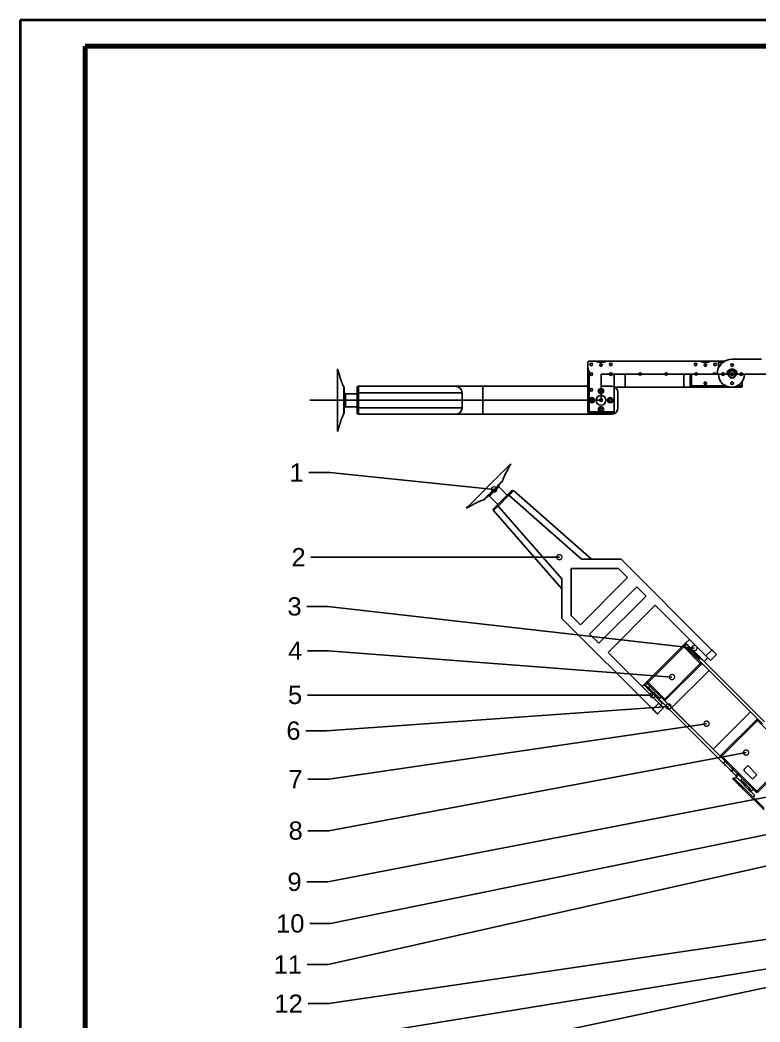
# Model space of a CAD drawing. Header units: millimetres. Extents: x 12 to 853, y 14 to 608.
# Drawn here: x 12 to 295.7, y 223.4 to 607.6 of the extents above; entities that cross this region are included whole.
import ezdxf
from ezdxf import colors
from ezdxf.entities.mleader import LeaderData, LeaderLine
from ezdxf.math import Vec2, Vec3

# ---------------------------------------------------------------- set-up
doc = ezdxf.new("R2010")
doc.units = ezdxf.units.MM
doc.layers.add('标注', color=255, linetype='Continuous')
doc.styles.get("Standard").update_dxf_attribs({"font": 'arial.ttf'})

# ---------------------------------------------------------------- blocks, each defined once
blk = doc.blocks.new('_DotSmall')
at = {"color": 0, "linetype": 'ByBlock', "const_width": 0.5}
blk.add_lwpolyline([(-0.0625, 0, 1), (0.0625, 0, 1)], format="xyb", close=True, dxfattribs=at)

msp = doc.modelspace()

# ---------------------------------------------------------------- linework, layer by layer
at = {"color": 0, "lineweight": 35}
for p, q in [((12.04, 607.56), (12.04, 13.56)), ((853.04, 607.56), (12.04, 607.56))]:
    msp.add_line(p, q, dxfattribs=at)
at = {"color": 0, "lineweight": 70}
for p, q in [((843.04, 597.56), (37.04, 597.56)), ((37.04, 597.56), (37.04, 23.56))]:
    msp.add_line(p, q, dxfattribs=at)
at = {"color": 7, "linetype": 'Continuous', "lineweight": 25}
for p, q in [((232.46, 476.79), (230.25, 476.79)), ((272.46, 476.79), (237.04, 476.79)), ((279.25, 476.79), (277.04, 476.79)), ((282.16, 476.79), (279.52, 476.79)), ((296.25, 477.54), (285, 477.54)), ((133.75, 449.78), (133.75, 473.8)), ((229.75, 476.29), (229.75, 457.29)), ((279.75, 474.14), (279.75, 476.29)), ((136.25, 466.64), (136.25, 456.94)), ((141.25, 464.67), (141.25, 466.67)), ((141.75, 467.17), (178.79, 467.17)), ((178.79, 467.17), (189.5, 467.17)), ((189.5, 467.17), (189.5, 456.42)), ((234.75, 467.17), (238.75, 467.17)), ((239.75, 466.79), (269.41, 466.79)), ((141.25, 464.29), (136.75, 464.29)), ((141.72, 464.67), (141.25, 464.67)), ((141.25, 458.92), (141.25, 464.67)), ((181.47, 464.67), (141.72, 464.67)), ((141.72, 464.67), (141.72, 458.92)), ((181.47, 464.67), (181.47, 458.92)), ((241.25, 464.67), (241.25, 458.92)), ((136.75, 459.29), (141.25, 459.29)), ((141.25, 456.92), (141.25, 458.92)), ((141.72, 458.92), (141.25, 458.92)), ((141.72, 458.92), (181.47, 458.92)), ((178.79, 456.42), (141.75, 456.42)), ((178.79, 456.42), (189.5, 456.42)), ((189.5, 456.42), (238.75, 456.42)), ((198.74, 425.41), (195.56, 428.59)), ((201.13, 427.13), (231.09, 400.87)), ((192.03, 425.05), (195.21, 421.87)), ((194.92, 421.59), (199.03, 425.69)), ((199.38, 425.34), (195.28, 421.23)), ((227.3, 400.87), (199.38, 425.34)), ((219.74, 389.52), (193.48, 419.49)), ((195.28, 421.23), (219.74, 393.31)), ((242.44, 400.87), (227.3, 400.87)), ((277.27, 366.04), (242.44, 400.87)), ((223.28, 397.33), (241.38, 397.33)), ((223.28, 379.23), (223.28, 397.33)), ((241.38, 397.33), (244.92, 393.8)), ((219.74, 393.31), (219.74, 378.17)), ((244.92, 393.8), (226.82, 375.7)), ((230.35, 372.16), (248.45, 390.26)), ((248.45, 390.26), (251.99, 386.73)), ((251.99, 386.73), (233.89, 368.63)), ((237.42, 365.09), (255.52, 383.19)), ((255.52, 383.19), (274.97, 363.75)), ((219.74, 378.17), (254.57, 343.35)), ((226.82, 375.7), (223.28, 379.23)), ((233.89, 368.63), (230.35, 372.16)), ((268.61, 370.11), (267.19, 368.7)), ((256.87, 345.64), (237.42, 365.09)), ((252.45, 353.95), (266.1, 367.6)), ((266.45, 367.25), (252.8, 353.6)), ((266.45, 367.95), (267.16, 368.66)), ((272.81, 360.88), (266.45, 367.25)), ((267.51, 368.31), (266.8, 367.6)), ((266.8, 367.6), (273.17, 361.24)), ((269.07, 366.75), (267.51, 368.31)), ((268.22, 366.89), (267.86, 366.54)), ((269.67, 366.22), (269.45, 366.01)), ((274.97, 363.75), (277.27, 366.04)), ((271.58, 363.89), (271.79, 364.1)), ((272.11, 362.3), (272.46, 362.65)), ((297.36, 338.46), (272.31, 363.5)), ((296.65, 337.75), (273.17, 361.24)), ((274.26, 361.62), (275.68, 363.04)), ((279.04, 364.28), (276.74, 361.98)), ((259.17, 347.24), (272.81, 360.88)), ((273.17, 360.53), (259.52, 346.88)), ((276.17, 358.23), (261.82, 343.88)), ((292.08, 342.32), (276.17, 358.23)), ((251.39, 352.89), (252.1, 353.6)), ((252.8, 353.6), (259.17, 347.24)), ((251.21, 352.72), (250.5, 352.01)), ((252.45, 353.25), (251.74, 352.54)), ((253.16, 351.12), (251.74, 352.54)), ((258.81, 346.88), (252.45, 353.25)), ((253.51, 352.18), (252.98, 351.65)), ((253.33, 351.3), (252.98, 350.95)), ((256.51, 347.41), (256.87, 347.77)), ((281.59, 322.69), (256.69, 347.59)), ((257.22, 347.41), (257.75, 347.94)), ((282.29, 323.4), (258.81, 346.88)), ((254.57, 343.35), (256.87, 345.64)), ((258.64, 343.88), (256.34, 341.58)), ((257.58, 344.94), (258.28, 345.64)), ((261.82, 343.88), (277.73, 327.97)), ((277.73, 327.97), (292.08, 342.32)), ((280.73, 325.67), (294.38, 339.32)), ((294.73, 338.96), (281.09, 325.31)), ((308.17, 325.53), (294.73, 338.96)), ((281.09, 325.31), (294.52, 311.88)), ((281.59, 322.69), (282.29, 323.4)), ((282.44, 323.25), (281.73, 322.55)), ((294.52, 311.88), (308.17, 325.53)), ((308.52, 325.17), (294.88, 311.53)), ((284.68, 319.6), (285.39, 320.31)), ((285.54, 320.16), (284.83, 319.45)), ((286.39, 317.89), (284.83, 319.45)), ((287.1, 318.6), (285.54, 320.16)), ((289.57, 320.37), (290.99, 321.78)), ((289.57, 319.66), (289.57, 320.37)), ((292.75, 316.48), (289.57, 319.66)), ((290.99, 321.78), (294.52, 318.24)), ((285.58, 317.08), (285.22, 316.72)), ((285.58, 317.08), (289.64, 313.01)), ((286.57, 317.36), (285.93, 316.72)), ((286.39, 317.89), (287.1, 318.6)), ((287.45, 318.24), (286.74, 317.54)), ((294.17, 311.53), (287.45, 318.24)), ((288.86, 316.83), (288.33, 316.3)), ((288.69, 315.95), (288.33, 315.59)), ((294.52, 318.24), (292.75, 316.48)), ((289.64, 313.01), (289.29, 312.66)), ((289.29, 312.66), (297.24, 304.7)), ((289.64, 313.01), (297.24, 305.41)), ((291.87, 312.06), (292.22, 312.41)), ((292.58, 312.06), (293.11, 312.59)), ((293, 309.65), (293.64, 310.29))]:
    msp.add_line(p, q, dxfattribs=at)
for p, q in [((232.46, 476.79), (237.04, 476.79)), ((230.25, 471.79), (230.25, 456.79)), ((366.82, 471.79), (234.75, 471.79)), ((234.75, 461.79), (234.75, 471.79)), ((239.75, 466.79), (239.75, 471.79)), ((244, 471.79), (244, 466.79)), ((266.5, 466.79), (266.5, 471.79)), ((288.91, 467.29), (288.91, 469.02)), ((189.5, 467.17), (229.75, 467.17)), ((239.75, 457.29), (239.75, 466.79)), ((268.91, 467.29), (282.57, 467.29)), ((269.41, 466.79), (288.41, 466.79)), ((286.93, 467.29), (288.91, 467.29)), ((288.41, 466.79), (288.41, 467.29)), ((234.75, 461.79), (123.06, 461.79)), ((229.75, 457.29), (234.75, 457.29)), ((239.75, 457.29), (234.75, 457.29)), ((234.75, 456.79), (230.25, 456.79)), ((234.75, 456.79), (239.25, 456.79))]:
    msp.add_line(p, q)
at = {"color": 8, "linetype": 'Continuous', "lineweight": 25}
for p, q in [((136.17, 456.68), (136.17, 466.91)), ((136.75, 464.29), (136.75, 459.29)), ((268.9, 366.57), (269.07, 366.75)), ((269.22, 366.6), (269.04, 366.42)), ((271.99, 363.48), (272.16, 363.65)), ((272.31, 363.5), (272.14, 363.33))]:
    msp.add_line(p, q, dxfattribs=at)
at = {"color": 7, "linetype": 'Continuous', "lineweight": 25, "flags": 128}
for points in [[(183.19, 420.46), (183.18, 420.45), (183.34, 420.61), (183.83, 421.1), (184.61, 421.88), (185.67, 422.94), (186.95, 424.22), (188.42, 425.69), (190.02, 427.28), (191.67, 428.94), (193.33, 430.6), (194.92, 432.19), (196.39, 433.66), (197.68, 434.95), (198.73, 436), (199.52, 436.79), (200, 437.27), (200.16, 437.43)], [(196.87, 430.6), (196.84, 430.57), (196.68, 430.42), (196.41, 430.14), (196.03, 429.77), (195.56, 429.29), (195.01, 428.75), (194.41, 428.14), (193.77, 427.5), (193.11, 426.85), (192.47, 426.21), (191.87, 425.6), (191.32, 425.05), (190.85, 424.58), (190.47, 424.2), (190.2, 423.93), (190.05, 423.78), (190.01, 423.74)], [(199.03, 425.69), (199.27, 425.94), (199.51, 426.18), (199.74, 426.4), (199.94, 426.6), (200.11, 426.78), (200.26, 426.92), (200.36, 427.02), (200.42, 427.09), (200.45, 427.11)], [(201.13, 427.13), (201.1, 427.1), (201.02, 427.02), (200.89, 426.89), (200.72, 426.71), (200.5, 426.49), (200.26, 426.23), (199.98, 425.95), (199.69, 425.65), (199.38, 425.34)], [(199.03, 425.69), (199.04, 425.68), (199.06, 425.66), (199.09, 425.63), (199.13, 425.59), (199.19, 425.53), (199.25, 425.47), (199.31, 425.41), (199.38, 425.34)], [(195.28, 421.23), (194.93, 420.89), (194.59, 420.56), (194.28, 420.26), (194.01, 420), (193.79, 419.78), (193.62, 419.62), (193.52, 419.52), (193.48, 419.49)], [(193.51, 420.17), (193.53, 420.2), (193.61, 420.28), (193.75, 420.41), (193.92, 420.58), (194.14, 420.8), (194.38, 421.04), (194.65, 421.31), (194.92, 421.59)], [(194.92, 421.59), (194.93, 421.58), (194.95, 421.56), (194.98, 421.53), (195.03, 421.48), (195.08, 421.43), (195.14, 421.37), (195.21, 421.3), (195.28, 421.23)], [(266.1, 367.6), (266.1, 367.59), (266.12, 367.57), (266.16, 367.54), (266.2, 367.5), (266.25, 367.44), (266.31, 367.38), (266.38, 367.32), (266.45, 367.25)], [(266.8, 367.6), (266.73, 367.67), (266.67, 367.74), (266.61, 367.8), (266.55, 367.85), (266.51, 367.89), (266.48, 367.93), (266.46, 367.95), (266.45, 367.95)], [(266.45, 367.25), (266.52, 367.32), (266.58, 367.38), (266.65, 367.44), (266.7, 367.5), (266.74, 367.54), (266.78, 367.57), (266.8, 367.59), (266.8, 367.6)], [(267.16, 368.66), (267.16, 368.65), (267.18, 368.63), (267.22, 368.6), (267.26, 368.56), (267.31, 368.5), (267.37, 368.44), (267.44, 368.38), (267.51, 368.31)], [(273.05, 362.83), (272.51, 363.38), (271.9, 363.99), (271.24, 364.64), (270.57, 365.32), (269.91, 365.98), (269.27, 366.62), (268.69, 367.2), (268.18, 367.71), (267.76, 368.13), (267.45, 368.44), (267.26, 368.63), (267.19, 368.7), (267.19, 368.7)], [(268.57, 366.89), (268.64, 366.83), (268.83, 366.63), (269.14, 366.32), (269.54, 365.92), (270.01, 365.45), (270.52, 364.95), (271.02, 364.44), (271.49, 363.98), (271.89, 363.57), (272.2, 363.26), (272.39, 363.07), (272.46, 363), (272.46, 363)], [(269.07, 366.75), (269.09, 366.73), (269.11, 366.71), (269.13, 366.69), (269.15, 366.67), (269.17, 366.65), (269.18, 366.63), (269.2, 366.62), (269.22, 366.6)], [(269.63, 366.19), (269.57, 366.24), (269.22, 366.6)], [(277.27, 366.04), (277.61, 365.7), (277.94, 365.37), (278.25, 365.06), (278.52, 364.79), (278.74, 364.57), (278.9, 364.41), (279, 364.31), (279.04, 364.28)], [(272.16, 363.65), (271.81, 364.01), (271.75, 364.06)], [(272.16, 363.65), (272.18, 363.63), (272.2, 363.62), (272.22, 363.6), (272.24, 363.58), (272.26, 363.56), (272.27, 363.54), (272.29, 363.52), (272.31, 363.5)], [(273.17, 361.24), (273.16, 361.23), (273.14, 361.21), (273.11, 361.18), (273.06, 361.13), (273.01, 361.08), (272.95, 361.02), (272.88, 360.95), (272.81, 360.88)], [(274.26, 361.62), (274.25, 361.64), (274.12, 361.76), (273.88, 362.01), (273.51, 362.37), (273.05, 362.83)], [(276.74, 361.98), (276.7, 362.01), (276.6, 362.11), (276.44, 362.28), (276.22, 362.5), (275.95, 362.76), (275.65, 363.07), (275.31, 363.4), (274.97, 363.75)], [(272.81, 360.88), (272.88, 360.81), (272.95, 360.75), (273.01, 360.69), (273.06, 360.63), (273.11, 360.59), (273.14, 360.56), (273.16, 360.54), (273.17, 360.53)], [(252.1, 353.6), (252.1, 353.59), (252.12, 353.57), (252.15, 353.54), (252.2, 353.5), (252.25, 353.44), (252.31, 353.38), (252.38, 353.31), (252.45, 353.25)], [(252.45, 353.95), (252.46, 353.95), (252.48, 353.93), (252.51, 353.89), (252.55, 353.85), (252.61, 353.8), (252.67, 353.73), (252.73, 353.67), (252.8, 353.6)], [(252.45, 353.25), (252.46, 353.25), (252.48, 353.27), (252.51, 353.31), (252.55, 353.35), (252.61, 353.4), (252.67, 353.46), (252.73, 353.53), (252.8, 353.6)], [(251.21, 352.72), (251.22, 352.71), (251.31, 352.61), (251.54, 352.39), (251.87, 352.05), (252.32, 351.61), (252.85, 351.08), (253.45, 350.48), (254.09, 349.84), (254.76, 349.17), (255.43, 348.5), (256.07, 347.85), (256.67, 347.26), (257.2, 346.73), (257.63, 346.29), (257.97, 345.96), (258.19, 345.74), (258.28, 345.65), (258.28, 345.64)], [(251.74, 352.54), (251.67, 352.61), (251.61, 352.67), (251.55, 352.73), (251.49, 352.79), (251.45, 352.83), (251.41, 352.87), (251.39, 352.89), (251.39, 352.89)], [(252.98, 351.65), (253.02, 351.62), (253.18, 351.45), (253.47, 351.17), (253.85, 350.78), (254.32, 350.31), (254.83, 349.8), (255.37, 349.27), (255.88, 348.75), (256.35, 348.29), (256.73, 347.9), (257.02, 347.61), (257.18, 347.45), (257.22, 347.41)], [(259.17, 347.24), (259.1, 347.17), (259.03, 347.1), (258.97, 347.04), (258.92, 346.99), (258.87, 346.94), (258.84, 346.91), (258.82, 346.89), (258.81, 346.88)], [(259.17, 347.24), (259.24, 347.17), (259.3, 347.1), (259.36, 347.04), (259.42, 346.99), (259.46, 346.94), (259.49, 346.91), (259.51, 346.89), (259.52, 346.88)], [(256.34, 341.58), (256.3, 341.61), (256.2, 341.71), (256.04, 341.88), (255.82, 342.1), (255.55, 342.36), (255.25, 342.67), (254.91, 343), (254.57, 343.35)], [(256.87, 345.64), (257.21, 345.3), (257.54, 344.97), (257.85, 344.66), (258.12, 344.39), (258.34, 344.17), (258.5, 344.01), (258.6, 343.91), (258.64, 343.88)], [(294.38, 339.32), (294.39, 339.31), (294.41, 339.29), (294.44, 339.26), (294.48, 339.21), (294.54, 339.16), (294.6, 339.1), (294.66, 339.03), (294.73, 338.96)], [(294.73, 338.96), (294.8, 339.03), (294.87, 339.1), (294.93, 339.16), (294.98, 339.21), (295.03, 339.26), (295.06, 339.29), (295.08, 339.31), (295.09, 339.32)], [(280.73, 325.67), (280.74, 325.66), (280.76, 325.64), (280.79, 325.61), (280.84, 325.56), (280.89, 325.51), (280.95, 325.45), (281.02, 325.38), (281.09, 325.31)], [(280.73, 324.96), (280.74, 324.97), (280.76, 324.99), (280.79, 325.02), (280.84, 325.06), (280.89, 325.12), (280.95, 325.18), (281.02, 325.25), (281.09, 325.31)], [(281.73, 322.55), (281.72, 322.56), (281.7, 322.58), (281.68, 322.6), (281.66, 322.62), (281.64, 322.64), (281.63, 322.65), (281.61, 322.67), (281.59, 322.69)], [(282.29, 323.4), (282.31, 323.38), (282.33, 323.36), (282.35, 323.34), (282.37, 323.32), (282.39, 323.31), (282.41, 323.29), (282.42, 323.27), (282.44, 323.25)], [(282.44, 323.25), (282.8, 322.9), (283.16, 322.53), (283.54, 322.16), (283.91, 321.78), (284.29, 321.4), (284.67, 321.03), (285.03, 320.66), (285.39, 320.31)], [(284.68, 319.6), (284.33, 319.95), (283.96, 320.32), (283.59, 320.69), (283.21, 321.07), (282.83, 321.45), (282.45, 321.83), (282.09, 322.19), (281.73, 322.55)], [(284.83, 319.45), (284.81, 319.47), (284.79, 319.49), (284.77, 319.51), (284.75, 319.53), (284.73, 319.55), (284.72, 319.56), (284.7, 319.58), (284.68, 319.6)], [(285.39, 320.31), (285.41, 320.29), (285.42, 320.27), (285.44, 320.25), (285.46, 320.23), (285.48, 320.22), (285.5, 320.2), (285.52, 320.18), (285.54, 320.16)], [(285.22, 316.72), (285.24, 316.71), (285.38, 316.57), (285.65, 316.3), (286.04, 315.9), (286.55, 315.4), (287.15, 314.8), (287.82, 314.13), (288.54, 313.4), (289.29, 312.66)], [(286.74, 317.54), (286.74, 317.54), (286.72, 317.56), (286.68, 317.6), (286.64, 317.64), (286.59, 317.69), (286.53, 317.75), (286.46, 317.82), (286.39, 317.89)], [(286.57, 317.36), (286.58, 317.34), (286.71, 317.21), (286.97, 316.96), (287.33, 316.6), (287.8, 316.13), (288.35, 315.58), (288.96, 314.97), (289.61, 314.31), (290.28, 313.64), (290.95, 312.98), (291.58, 312.34), (292.16, 311.76), (292.67, 311.26), (293.08, 310.84), (293.39, 310.54), (293.58, 310.35), (293.64, 310.29)], [(287.1, 318.6), (287.17, 318.53), (287.23, 318.46), (287.29, 318.4), (287.35, 318.35), (287.39, 318.3), (287.42, 318.27), (287.44, 318.25), (287.45, 318.24)], [(288.33, 316.3), (288.4, 316.23), (288.6, 316.04), (288.91, 315.72), (289.32, 315.31), (289.8, 314.83), (290.32, 314.31), (290.85, 313.78), (291.36, 313.27), (291.81, 312.83), (292.17, 312.46), (292.43, 312.21), (292.56, 312.07), (292.58, 312.06)], [(294.17, 311.53), (294.17, 311.53), (294.19, 311.55), (294.23, 311.59), (294.27, 311.63), (294.33, 311.68), (294.39, 311.74), (294.45, 311.81), (294.52, 311.88)], [(294.52, 311.88), (294.59, 311.81), (294.66, 311.74), (294.72, 311.68), (294.77, 311.63), (294.82, 311.59), (294.85, 311.55), (294.87, 311.53), (294.88, 311.53)]]:
    msp.add_lwpolyline(points, dxfattribs=at)
at = {"color": 8, "linetype": 'Continuous', "lineweight": 25, "flags": 128}
for points in [[(189.77, 423.61), (189.81, 423.65), (189.97, 423.81), (190.25, 424.09), (190.65, 424.49), (191.15, 424.99), (191.73, 425.57), (192.37, 426.21), (193.04, 426.88), (193.73, 427.57), (194.41, 428.25), (195.04, 428.88), (195.62, 429.46), (196.12, 429.96), (196.52, 430.36), (196.81, 430.65), (196.97, 430.81), (197, 430.84)], [(195.56, 428.59), (195.56, 428.58), (195.46, 428.49), (195.24, 428.26), (194.91, 427.94), (194.5, 427.52), (194.03, 427.06), (193.55, 426.58), (193.09, 426.12), (192.68, 425.7), (192.35, 425.38), (192.13, 425.15), (192.03, 425.06), (192.03, 425.05)], [(272.46, 362.65), (272.42, 362.69), (272.26, 362.85), (271.97, 363.14), (271.59, 363.52), (271.12, 363.99), (270.6, 364.51), (270.07, 365.04), (269.56, 365.55), (269.09, 366.02), (268.7, 366.41), (268.42, 366.69), (268.25, 366.86), (268.22, 366.89)]]:
    msp.add_lwpolyline(points, dxfattribs=at)
at = {"color": 7, "linetype": 'Continuous', "lineweight": 25}
for centre, radius in [((231, 475.54), 0.5), ((234.75, 475.29), 0.5), ((234.75, 475.29), 0.4), ((238.5, 475.54), 0.5), ((271, 475.54), 0.5), ((274.75, 475.29), 0.5), ((274.75, 475.29), 0.5), ((274.75, 475.29), 0.4), ((278.5, 475.54), 0.5), ((285, 471.79), 1.5), ((285, 471.79), 1.25), ((285, 475.29), 0.5), ((231, 471.79), 0.5), ((238.5, 471.79), 0.5), ((249.75, 471.79), 0.4), ((259.75, 471.79), 0.4), ((271.25, 471.79), 0.4), ((274.75, 468.29), 0.5), ((274.75, 468.29), 0.4), ((281.5, 471.79), 0.5), ((285, 468.29), 0.5), ((288.5, 471.79), 0.5), ((231, 465.79), 0.5), ((234.75, 465.29), 1), ((234.75, 465.29), 0.5), ((231.25, 461.79), 1), ((231.25, 461.79), 0.5), ((234.75, 461.79), 1.88), ((238.25, 461.79), 1), ((238.25, 461.79), 0.5), ((234.75, 458.29), 1), ((234.75, 458.29), 0.5)]:
    msp.add_circle(centre, radius, dxfattribs=at)
at = {"color": 7, "linetype": 'Continuous'}
for centre in [(274.75, 475.29), (274.75, 468.29), (285, 471.79), (234.75, 461.79)]:
    msp.add_circle(centre, 0.5, dxfattribs=at)
at = {"color": 7, "linetype": 'Continuous', "lineweight": 25}
for centre, radius, start, end in [((230.25, 476.29), 0.5, 90, 180), ((232.46, 476.29), 0.5, 65.38, 90), ((234.75, 481.29), 5, 245.38, 294.62), ((237.04, 476.29), 0.5, 90, 114.62), ((272.46, 476.29), 0.5, 65.38, 90), ((274.75, 481.29), 5, 245.38, 294.62), ((277.04, 476.29), 0.5, 90, 114.62), ((285, 471.79), 5.75, 90, 180), ((279.25, 476.29), 0.5, 0, 90), ((230.25, 474.08), 0.5, 180, 204.62), ((225.25, 471.79), 5, 359.9644, 24.62), ((285, 471.79), 2, 0, 180), ((249.75, 471.79), 0.5, 0, 180), ((259.75, 471.79), 0.5, 0, 180), ((278.25, 471.79), 0.5, 0, 180), ((135.75, 466.64), 0.5, 0, 31.9398), ((136.75, 464.79), 0.5, 180, 270), ((141.75, 466.67), 0.5, 90, 180), ((238.75, 464.67), 2.5, 0, 90), ((136.75, 458.79), 0.5, 90, 180), ((238.75, 458.92), 2.5, 270, 0), ((135.75, 456.94), 0.5, 328.0602, 0), ((141.75, 456.92), 0.5, 180, 270), ((196.52, 430.96), 0.5, 315, 346.9398), ((195.92, 428.94), 0.5, 135, 225), ((200.8, 426.75), 0.5, 48.7692, 135), ((189.66, 424.1), 0.5, 283.0602, 315), ((191.67, 424.7), 0.5, 45, 135), ((193.86, 419.81), 0.5, 135, 221.2308), ((266.45, 367.25), 0.5, 45, 135), ((268.39, 366.72), 0.25, 45, 135), ((272.28, 362.83), 0.25, 315, 45), ((272.81, 360.88), 0.5, 315, 45), ((252.8, 353.6), 0.5, 135, 225), ((259.17, 347.24), 0.5, 225, 315), ((294.73, 338.96), 0.5, 45, 135), ((281.09, 325.31), 0.5, 135, 225), ((294.52, 311.88), 0.5, 225, 315)]:
    msp.add_arc(centre, radius, start, end, dxfattribs=at)
at = {"color": 7, "linetype": 'Continuous'}
msp.add_arc((271.25, 471.79), 0.5, 0, 180, dxfattribs=at)
for centre, radius, start, end in [((284.75, 471.79), 5, 180, 0), ((288.41, 467.29), 0.5, 270, 0), ((230.25, 457.29), 0.5, 180, 270), ((239.25, 457.29), 0.5, 270, 360)]:
    msp.add_arc(centre, radius, start, end)
at = {"color": 7, "linetype": 'Continuous', "lineweight": 25}
for centre, major_axis, ratio, start_param, end_param in [((141.75, 464.67), (0, -2.5), 0.013147, 3.141593, 4.712389), ((178.79, 464.67), (2.68, 0), 0.9321, 0, 1.570796), ((141.75, 458.92), (0, -2.5), 0.013147, 4.712389, 6.283185), ((178.79, 458.92), (2.68, 0), 0.9321, 4.712389, 6.283185)]:
    msp.add_ellipse(centre, major_axis=major_axis, ratio=ratio, start_param=start_param, end_param=end_param, dxfattribs=at)
for points, knots in [([(136.17, 466.91), (136.08, 467.07), (135.91, 467.37), (135.71, 467.84), (135.55, 468.22), (135.44, 468.5), (135.32, 468.8), (135.21, 469.11), (135.11, 469.43), (134.98, 469.83), (134.8, 470.38), (134.59, 471.03), (134.41, 471.63), (134.22, 472.22), (134, 472.96), (133.84, 473.51), (133.75, 473.8)], [0, 0, 0, 0, 0.075022, 0.143024, 0.199747, 0.249122, 0.293645, 0.335726, 0.378727, 0.4263, 0.527027, 0.633669, 0.695567, 0.776467, 0.877723, 1, 1, 1, 1]), ([(133.75, 449.78), (133.83, 450.06), (133.98, 450.56), (134.18, 451.22), (134.34, 451.74), (134.47, 452.15), (134.58, 452.52), (134.69, 452.86), (134.79, 453.16), (134.88, 453.45), (134.97, 453.72), (135.07, 454.03), (135.2, 454.4), (135.37, 454.89), (135.59, 455.47), (135.86, 456.11), (136.07, 456.48), (136.17, 456.68)], [0, 0, 0, 0, 0.1181227, 0.2108676, 0.2795317, 0.3370525, 0.3886889, 0.4349261, 0.4797012, 0.5185016, 0.5569024, 0.5961058, 0.6508609, 0.7230533, 0.8083007, 0.9017649, 1, 1, 1, 1]), ([(197, 430.84), (197.12, 431.2), (197.4, 432.08), (198.11, 433.53), (199.05, 435.37), (199.77, 436.71), (200.17, 437.43)], [0, 0, 0, 0, 0.153078, 0.376176, 0.661042, 1, 1, 1, 1]), ([(183.18, 420.45), (183.68, 420.72), (184.74, 421.29), (186.39, 422.16), (187.83, 422.87), (188.98, 423.38), (189.52, 423.54), (189.77, 423.61)], [0, 0, 0, 0, 0.23283, 0.491451, 0.758462, 0.885334, 1, 1, 1, 1])]:
    msp.add_open_spline(points, degree=3, knots=knots, dxfattribs=at)
at = {"layer": '标注'}
for p, q in [((279.52, 476.79), (269.41, 476.79)), ((281.42, 476.29), (279.75, 476.29)), ((268.91, 467.29), (268.91, 471.79)), ((269.41, 471.79), (269.41, 466.79))]:
    msp.add_line(p, q, dxfattribs=at)
msp.add_arc((269.41, 467.29), 0.5, 180, 270, dxfattribs=at)

# ---------------------------------------------------------------- leaders
ml = msp.add_multileader_mtext('Standard', dxfattribs=at)
ml.set_content('1', color=256)
ml.set_leader_properties()
ml.set_arrow_properties(name='DOTSMALL')
ml.build(insert=Vec2(0, 0))
ctx = ml.context
ctx.base_point, ctx.char_height, ctx.plane_origin = Vec3(116.2, 434.06), 7, Vec3(193.77, 427.61)
ctx.text_align_type = 2
notes = []
notes.append((ctx, [(0, (1, 1, 0), (130.78, 434.06), (-1, 0), 8, [(0, [(193.77, 427.61)], 0, [])])]))
ctx.mtext.insert, ctx.mtext.alignment, ctx.mtext.flow_direction = Vec3(120.78, 437.56), 3, 5
ml = msp.add_multileader_mtext('Standard', dxfattribs=at)
ml.set_content('2', color=256)
ml.set_leader_properties()
ml.set_arrow_properties(name='DOTSMALL')
ml.build(insert=Vec2(0, 0))
ctx = ml.context
ctx.base_point, ctx.char_height, ctx.plane_origin = Vec3(114.91, 401.63), 7, Vec3(218.77, 401.63)
ctx.text_align_type = 2
notes.append((ctx, [(0, (1, 1, 0), (131.54, 401.63), (-1, 0), 8, [(0, [(218.77, 401.63)], 0, [])])]))
ctx.mtext.insert, ctx.mtext.alignment, ctx.mtext.flow_direction = Vec3(121.54, 405.13), 3, 5
ml = msp.add_multileader_mtext('Standard', dxfattribs=at)
ml.set_content('3', color=256)
ml.set_leader_properties()
ml.set_arrow_properties(name='DOTSMALL')
ml.build(insert=Vec2(0, 0))
ctx = ml.context
ctx.base_point, ctx.char_height, ctx.plane_origin = Vec3(113.4, 382.69), 7, Vec3(270.54, 366.77)
ctx.text_align_type = 2
notes.append((ctx, [(0, (1, 1, 0), (129.98, 382.69), (-1, 0), 8, [(0, [(270.54, 366.77)], 0, [])])]))
ctx.mtext.insert, ctx.mtext.alignment, ctx.mtext.flow_direction = Vec3(119.98, 386.26), 3, 5
ml = msp.add_multileader_mtext('Standard', dxfattribs=at)
ml.set_content('4', color=256)
ml.set_leader_properties()
ml.set_arrow_properties(name='DOTSMALL')
ml.build(insert=Vec2(0, 0))
ctx = ml.context
ctx.base_point, ctx.char_height, ctx.plane_origin = Vec3(113.4, 365.78), 7, Vec3(261.95, 355.67)
ctx.text_align_type = 2
notes.append((ctx, [(0, (1, 1, 0), (130.24, 365.78), (-1, 0), 8, [(0, [(261.95, 355.67)], 0, [])])]))
ctx.mtext.insert, ctx.mtext.alignment, ctx.mtext.flow_direction = Vec3(120.24, 369.28), 3, 5
ml = msp.add_multileader_mtext('Standard', dxfattribs=at)
ml.set_content('5', color=256)
ml.set_leader_properties()
ml.set_arrow_properties(name='DOTSMALL')
ml.build(insert=Vec2(0, 0))
ctx = ml.context
ctx.base_point, ctx.char_height, ctx.plane_origin = Vec3(113.53, 348.76), 7, Vec3(254.61, 348.76)
ctx.text_align_type = 2
notes.append((ctx, [(0, (1, 1, 0), (130.17, 348.76), (-1, 0), 8, [(0, [(254.61, 348.76)], 0, [])])]))
ctx.mtext.insert, ctx.mtext.alignment, ctx.mtext.flow_direction = Vec3(120.17, 352.32), 3, 5
ml = msp.add_multileader_mtext('Standard', dxfattribs=at)
ml.set_content('6', color=256)
ml.set_leader_properties()
ml.set_arrow_properties(name='DOTSMALL')
ml.build(insert=Vec2(0, 0))
ctx = ml.context
ctx.base_point, ctx.char_height, ctx.plane_origin = Vec3(112.94, 335.08), 7, Vec3(260.6, 344.4)
ctx.text_align_type = 2
notes.append((ctx, [(0, (1, 1, 0), (129.57, 335.08), (-1, 0), 8, [(0, [(260.6, 344.4)], 0, [])])]))
ctx.mtext.insert, ctx.mtext.alignment, ctx.mtext.flow_direction = Vec3(119.57, 338.64), 3, 5
ml = msp.add_multileader_mtext('Standard', dxfattribs=at)
ml.set_content('7', color=256)
ml.set_leader_properties()
ml.set_arrow_properties(name='DOTSMALL')
ml.build(insert=Vec2(0, 0))
ctx = ml.context
ctx.base_point, ctx.char_height, ctx.plane_origin = Vec3(113.86, 316.52), 7, Vec3(275.19, 337.79)
ctx.text_align_type = 2
notes.append((ctx, [(0, (1, 1, 0), (130.39, 316.52), (-1, 0), 8, [(0, [(275.19, 337.79)], 0, [])])]))
ctx.mtext.insert, ctx.mtext.alignment, ctx.mtext.flow_direction = Vec3(120.39, 320.02), 3, 5
ml = msp.add_multileader_mtext('Standard', dxfattribs=at)
ml.set_content('8', color=256)
ml.set_leader_properties()
ml.set_arrow_properties(name='DOTSMALL')
ml.build(insert=Vec2(0, 0))
ctx = ml.context
ctx.base_point, ctx.char_height, ctx.plane_origin = Vec3(113.8, 296.76), 7, Vec3(290.34, 326.71)
ctx.text_align_type = 2
notes.append((ctx, [(0, (1, 1, 0), (130.41, 296.76), (-1, 0), 8, [(0, [(290.34, 326.71)], 0, [])])]))
ctx.mtext.insert, ctx.mtext.alignment, ctx.mtext.flow_direction = Vec3(120.41, 300.32), 3, 5
ml = msp.add_multileader_mtext('Standard', dxfattribs=at)
ml.set_content('9', color=256)
ml.set_leader_properties()
ml.set_arrow_properties(name='DOTSMALL')
ml.build(insert=Vec2(0, 0))
ctx = ml.context
ctx.base_point, ctx.char_height, ctx.plane_origin = Vec3(113.37, 277.11), 7, Vec3(307.99, 311.56)
ctx.text_align_type = 2
notes.append((ctx, [(0, (1, 1, 0), (129.97, 277.11), (-1, 0), 8, [(0, [(307.99, 311.56)], 0, [])])]))
ctx.mtext.insert, ctx.mtext.alignment, ctx.mtext.flow_direction = Vec3(119.97, 280.67), 3, 5
ml = msp.add_multileader_mtext('Standard', dxfattribs=at)
ml.set_content('10', color=256)
ml.set_leader_properties()
ml.set_arrow_properties(name='DOTSMALL')
ml.build(insert=Vec2(0, 0))
ctx = ml.context
ctx.base_point, ctx.char_height, ctx.plane_origin = Vec3(109.72, 261.16), 7, Vec3(320.87, 299.83)
ctx.text_align_type = 2
notes.append((ctx, [(0, (1, 1, 0), (131.06, 261.16), (-1, 0), 8, [(0, [(320.87, 299.83)], 0, [])])]))
ctx.mtext.insert, ctx.mtext.alignment, ctx.mtext.flow_direction = Vec3(121.06, 264.72), 3, 5
ml = msp.add_multileader_mtext('Standard', dxfattribs=at)
ml.set_content('11', color=256)
ml.set_leader_properties()
ml.set_arrow_properties(name='DOTSMALL')
ml.build(insert=Vec2(0, 0))
ctx = ml.context
ctx.base_point, ctx.char_height, ctx.plane_origin = Vec3(110.09, 245.49), 7, Vec3(328.19, 289.97)
ctx.text_align_type = 2
notes.append((ctx, [(0, (1, 1, 0), (130.11, 245.49), (-1, 0), 8, [(0, [(328.19, 289.97)], 0, [])])]))
ctx.mtext.insert, ctx.mtext.alignment, ctx.mtext.flow_direction = Vec3(120.11, 248.99), 3, 5
ml = msp.add_multileader_mtext('Standard', dxfattribs=at)
ml.set_content('12', color=256)
ml.set_leader_properties()
ml.set_arrow_properties(name='DOTSMALL')
ml.build(insert=Vec2(0, 0))
ctx = ml.context
ctx.base_point, ctx.char_height, ctx.plane_origin = Vec3(109.13, 230.46), 7, Vec3(353.39, 263.24)
ctx.text_align_type = 2
notes.append((ctx, [(0, (1, 1, 0), (130.42, 230.46), (-1, 0), 8, [(0, [(353.39, 263.24)], 0, [])])]))
ctx.mtext.insert, ctx.mtext.alignment, ctx.mtext.flow_direction = Vec3(120.42, 233.96), 3, 5
ml = msp.add_multileader_mtext('Standard', dxfattribs=at)
ml.set_content('13', color=256)
ml.set_leader_properties()
ml.set_arrow_properties(name='DOTSMALL')
ml.build(insert=Vec2(0, 0))
ctx = ml.context
ctx.base_point, ctx.char_height, ctx.plane_origin = Vec3(108.67, 216.36), 7, Vec3(354.13, 252.98)
ctx.text_align_type = 2
notes.append((ctx, [(0, (1, 1, 0), (130.04, 216.36), (-1, 0), 8, [(0, [(354.13, 252.98)], 0, [])])]))
ctx.mtext.insert, ctx.mtext.alignment, ctx.mtext.flow_direction = Vec3(120.04, 219.92), 3, 5
ml = msp.add_multileader_mtext('Standard', dxfattribs=at)
ml.set_content('14', color=256)
ml.set_leader_properties()
ml.set_arrow_properties(name='DOTSMALL')
ml.build(insert=Vec2(0, 0))
ctx = ml.context
ctx.base_point, ctx.char_height, ctx.plane_origin = Vec3(108.53, 200.99), 7, Vec3(364.34, 250.69)
ctx.text_align_type = 2
notes.append((ctx, [(0, (1, 1, 0), (129.87, 200.99), (-1, 0), 8, [(0, [(364.34, 250.69)], 0, [])])]))
ctx.mtext.insert, ctx.mtext.alignment, ctx.mtext.flow_direction = Vec3(119.87, 204.49), 3, 5
for ctx, leaders in notes:
    for number, flags, end, landing, length, lines in leaders:
        leader = LeaderData()
        leader.index, (leader.has_last_leader_line, leader.has_dogleg_vector, leader.attachment_direction) = number, flags
        leader.last_leader_point, leader.dogleg_vector, leader.dogleg_length = Vec3(end), Vec3(landing), length
        for number, points, colour, breaks in lines:
            line = LeaderLine()
            line.index, line.vertices, line.color, line.breaks = number, Vec3.list(points), colors.encode_raw_color(colour), breaks
            leader.lines.append(line)
        ctx.leaders.append(leader)

doc.saveas('drawing.dxf')
